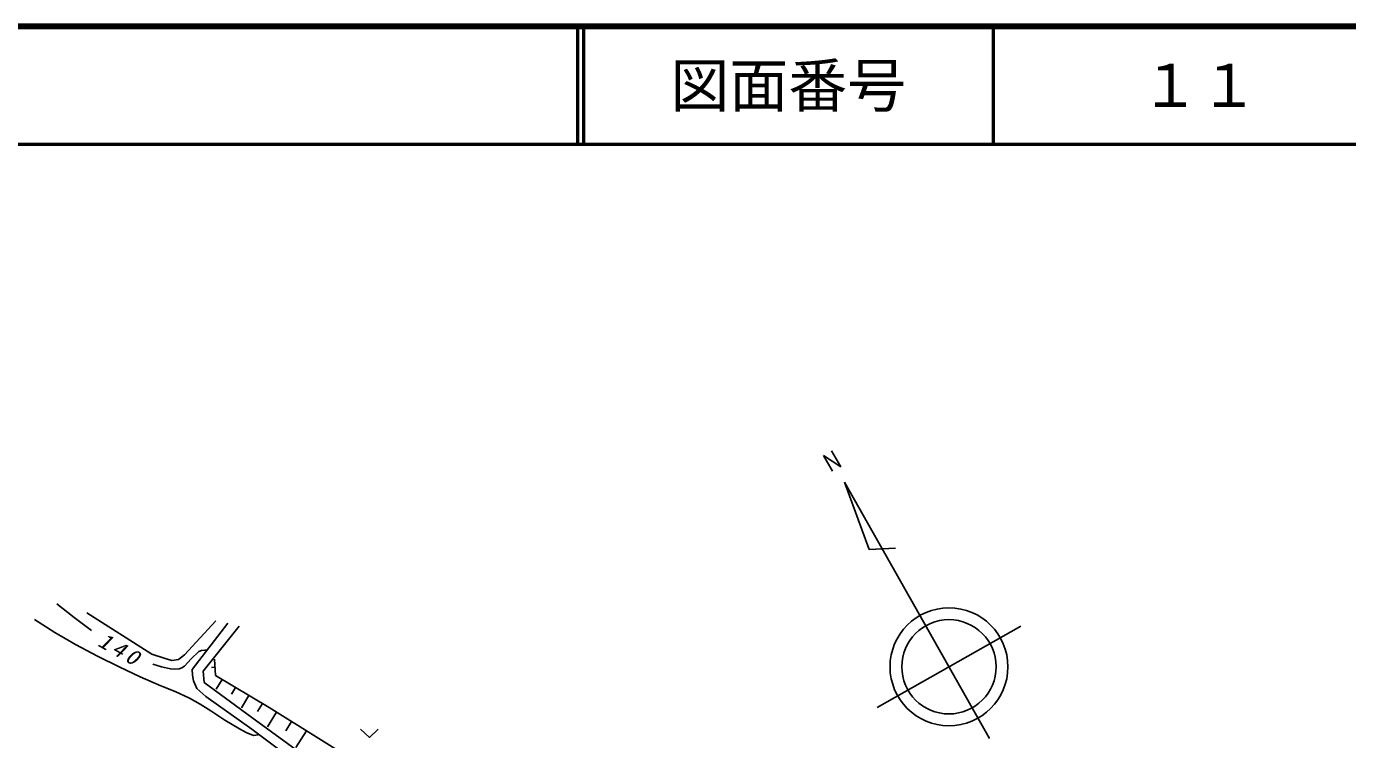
# Model space of a CAD drawing. Units: millimetres, scale not verified. Extents: x 40000 to 680000, y 20000 to 380000.
# Drawn here: x 462002 to 574063, y 319498 to 380000 of the extents above; entities that cross this region are included whole.
import ezdxf
from ezdxf.enums import TextEntityAlignment as Align

# ---------------------------------------------------------------- set-up
doc = ezdxf.new("R2010")
doc.units = ezdxf.units.MM
doc.header["$LTSCALE"] = 1000
for name, color, linetype, lineweight in [('M-BGD', 7, 'Continuous', 25), ('M-BGD-HTXT', 7, 'Continuous', 13), ('M-TTL', 2, 'Continuous', 140), ('M-TTL-LINE', 7, 'Continuous', 50)]:
    doc.layers.add(name, color=color, linetype=linetype, lineweight=lineweight)
doc.layers.add('M-TTL-TXT', color=7, linetype='Continuous')
doc.styles.add('ＭＳ ゴシック', font='')
doc.styles.get('ＭＳ ゴシック').set_extended_font_data('MS Gothic')

# ---------------------------------------------------------------- blocks, each defined once
blk = doc.blocks.new('BUHIN183')
at = {"color": 7, "linetype": 'Continuous', "lineweight": 25}
blk.add_lwpolyline([(-477, 679), (-174, -307), (828, -59)], dxfattribs=at)

msp = doc.modelspace()

# ---------------------------------------------------------------- linework, layer by layer
at = {"layer": 'M-BGD'}
for p, q in [((530369, 342256), (529609, 343599)), ((529609, 343599), (531068, 342647)), ((531068, 342647), (530298, 343991)), ((531390, 341338), (533474, 335624)), ((531390, 341338), (543700, 319579)), ((533474, 335624), (535707, 335738)), ((467140, 330244), (472645, 326745)), ((475397, 326675), (478057, 329567)), ((476050, 325433), (479093, 329362)), ((480061, 329113), (476990, 325295)), ((546345, 329119), (534160, 322225)), ((472645, 326745), (473765, 326371)), ((473765, 326371), (474348, 326208)), ((474348, 326208), (474908, 326302)), ((474908, 326302), (475397, 326675)), ((477947, 326309), (478027, 324946)), ((476077, 324963), (476050, 325433)), ((476990, 325295), (477073, 324354)), ((477987, 325628), (477688, 325610)), ((476160, 324493), (476077, 324963)), ((476465, 323829), (476160, 324493)), ((477073, 324354), (481113, 321366)), ((478027, 324946), (482594, 322222)), ((478598, 324606), (478103, 323776)), ((479740, 323925), (479404, 323362)), ((477212, 323165), (476465, 323829)), ((481118, 320385), (477212, 323165)), ((480881, 323244), (480258, 322199)), ((482023, 322563), (481611, 321872)), ((483226, 321828), (482456, 320592)), ((482594, 322222), (493971, 315132)), ((481113, 321366), (492646, 313015)), ((484490, 321041), (483993, 320243)), ((489307, 314271), (481118, 320385)), ((485754, 320253), (484867, 318829))]:
    msp.add_line(p, q, dxfattribs=at)
for points in [[(464591, 331020), (466042, 329863), (467528, 328751)], [(462679, 329673), (464405, 328590), (466161, 327560), (468029, 326581), (469925, 325655), (471645, 324834), (473390, 324068), (474621, 323566), (475825, 323010), (476745, 322495), (477638, 321927), (478831, 321146), (480062, 320412), (480648, 320104), (481256, 319856), (481460, 319860), (481669, 319896)], [(472721, 325889), (473449, 325676), (474230, 325514), (474604, 325482), (474960, 325511), (475194, 325587), (475409, 325720), (475986, 326358), (476620, 326967), (476858, 327047), (477128, 327071), (477200, 327072), (477282, 327072)]]:
    msp.add_lwpolyline(points, dxfattribs=at)
for radius in [5000, 4000]:
    msp.add_circle((540253, 325672), radius, dxfattribs=at)
at = {"layer": 'M-TTL'}
msp.add_line((680000, 380000), (40000, 380000), dxfattribs=at)
at = {"layer": 'M-TTL-LINE'}
for p, q in [((508747, 380000), (508747, 370000)), ((509247, 380000), (509247, 370000)), ((543997, 380000), (543997, 370000)), ((40000, 370000), (680000, 370000))]:
    msp.add_line(p, q, dxfattribs=at)

# ---------------------------------------------------------------- block references
at = {"layer": 'M-BGD', "rotation": 29.49896}
msp.add_blockref('BUHIN183', (491089, 320033), dxfattribs=at)

# ---------------------------------------------------------------- texts
at = {"layer": 'M-BGD-HTXT', "insert": (467932, 327486), "char_height": 1320, "attachment_point": 7, "rotation": 330.8, "style": 'ＭＳ ゴシック'}
msp.add_mtext('\\T1.33;\\W1.1;\\Q15;140', dxfattribs=at)
at = {"layer": 'M-TTL-TXT', "style": 'ＭＳ ゴシック'}
for s, p in [('図面番号', (526622, 375000)), ('１１', (561497, 375000))]:
    msp.add_text(s, height=3666, dxfattribs=at).set_placement(p, align=Align.MIDDLE_CENTER)

doc.saveas('drawing.dxf')
